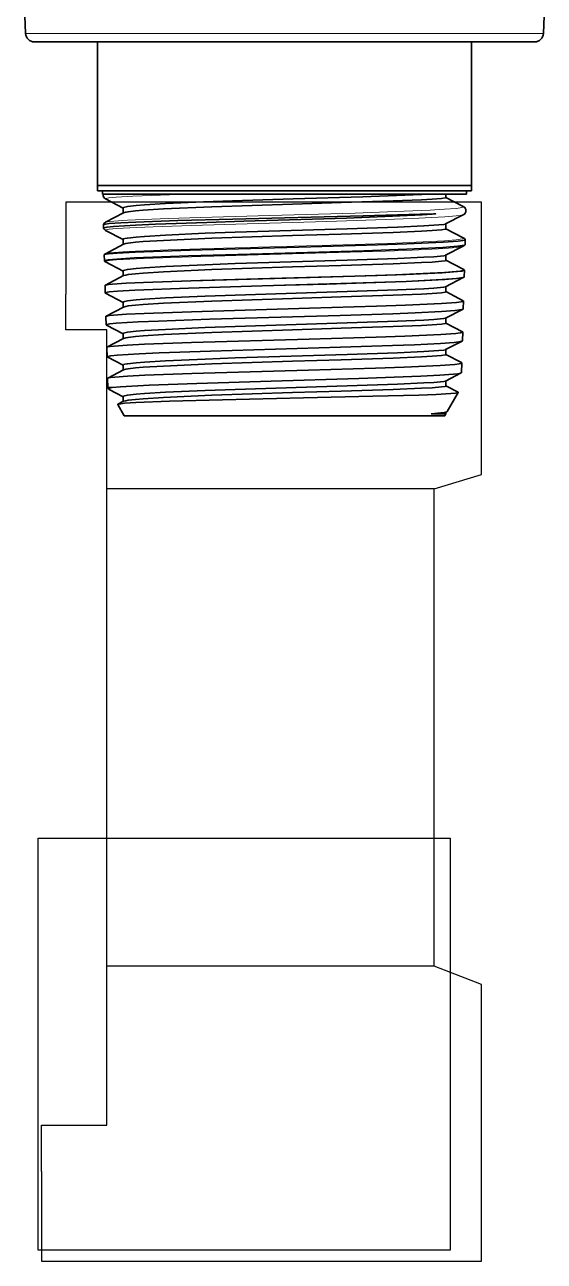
# Model space of a CAD drawing. Header units: millimetres. Extents: x -92220 to 11040, y -5929 to 27498.
# Drawn here: x -87997.3 to -87967.3, y 24466.6 to 24538 of the extents above; entities that cross this region are included whole.
import ezdxf

# ---------------------------------------------------------------- set-up
doc = ezdxf.new("R2010")
doc.units = ezdxf.units.MM
doc.layers.add('100 noprint', color=1, linetype='Continuous', plot=False)

msp = doc.modelspace()

# ---------------------------------------------------------------- linework, layer by layer
at = {"layer": '100 noprint', "lineweight": 35}
for p, q in [((-87997.245, 24537.524), (-87997.299, 24538.55)), ((-87967.353, 24537.524), (-87967.299, 24538.55)), ((-87996.746, 24537.05), (-87969.62, 24537.05)), ((-87994.572, 24537.05), (-87995.277, 24537.05)), ((-87993.099, 24537.05), (-87993.099, 24528.75)), ((-87971.499, 24537.05), (-87971.499, 24528.75)), ((-87970.014, 24537.05), (-87969.294, 24537.05)), ((-87969.62, 24537.05), (-87967.852, 24537.05)), ((-87969.201, 24537.05), (-87969.294, 24537.05)), ((-87969.118, 24537.05), (-87969.201, 24537.05)), ((-87969.089, 24537.05), (-87969.118, 24537.05)), ((-87993.099, 24528.75), (-87972.821, 24528.75)), ((-87993.09, 24528.45), (-87993.099, 24528.75)), ((-87972.821, 24528.75), (-87971.499, 24528.75)), ((-87971.508, 24528.45), (-87971.499, 24528.75)), ((-87993.09, 24528.45), (-87972.829, 24528.45)), ((-87992.807, 24528.259), (-87992.813, 24528.45)), ((-87973.077, 24528.259), (-87992.807, 24528.259)), ((-87992.772, 24528.259), (-87992.776, 24528.213)), ((-87992.63, 24527.979), (-87991.615, 24527.444)), ((-87971.79, 24528.259), (-87973.077, 24528.259)), ((-87972.983, 24528.062), (-87972.983, 24528.259)), ((-87971.973, 24527.545), (-87972.983, 24528.068)), ((-87972.829, 24528.45), (-87971.508, 24528.45)), ((-87971.79, 24528.259), (-87971.785, 24528.45)), ((-87992.63, 24526.633), (-87991.592, 24527.179)), ((-87991.615, 24527.167), (-87991.615, 24527.456)), ((-87992.758, 24526.493), (-87992.758, 24526.491)), ((-87992.753, 24526.294), (-87992.758, 24526.491)), ((-87971.973, 24527.067), (-87972.994, 24526.538)), ((-87972.983, 24526.248), (-87972.983, 24526.55)), ((-87992.753, 24526.294), (-87992.752, 24526.291)), ((-87992.63, 24526.165), (-87991.615, 24525.63)), ((-87971.973, 24525.731), (-87972.983, 24526.254)), ((-87992.63, 24524.819), (-87991.592, 24525.365)), ((-87991.615, 24525.353), (-87991.615, 24525.642)), ((-87971.973, 24525.253), (-87972.994, 24524.724)), ((-87971.871, 24525.343), (-87971.874, 24525.336)), ((-87971.871, 24525.343), (-87971.863, 24525.629)), ((-87971.864, 24525.635), (-87971.863, 24525.629)), ((-87992.708, 24524.76), (-87992.71, 24524.753)), ((-87992.701, 24524.406), (-87992.71, 24524.753)), ((-87992.701, 24524.407), (-87992.697, 24524.399)), ((-87992.63, 24524.351), (-87991.615, 24523.816)), ((-87972.983, 24524.434), (-87972.983, 24524.736)), ((-87971.973, 24523.917), (-87972.983, 24524.44)), ((-87991.615, 24523.539), (-87991.615, 24523.828)), ((-87971.922, 24523.477), (-87971.912, 24523.87)), ((-87992.65, 24522.554), (-87992.661, 24522.981)), ((-87992.63, 24523.005), (-87992.653, 24522.991)), ((-87992.63, 24523.005), (-87991.592, 24523.551)), ((-87971.973, 24523.439), (-87972.994, 24522.91)), ((-87972.983, 24522.62), (-87972.983, 24522.922)), ((-87971.931, 24523.465), (-87971.973, 24523.439)), ((-87992.638, 24522.541), (-87992.63, 24522.537)), ((-87992.63, 24522.537), (-87991.615, 24522.002)), ((-87971.977, 24522.105), (-87972.983, 24522.626)), ((-87992.599, 24521.207), (-87991.592, 24521.737)), ((-87991.615, 24521.725), (-87991.615, 24522.014)), ((-87971.991, 24521.616), (-87972.994, 24521.096)), ((-87971.973, 24521.633), (-87971.961, 24522.088)), ((-87992.599, 24520.713), (-87992.612, 24521.193)), ((-87972.983, 24520.806), (-87972.983, 24521.108)), ((-87972.027, 24520.316), (-87972.983, 24520.812)), ((-87992.585, 24520.699), (-87991.615, 24520.188)), ((-87991.615, 24519.911), (-87991.615, 24520.2)), ((-87972.024, 24519.793), (-87972.01, 24520.299)), ((-87992.548, 24518.873), (-87992.563, 24519.405)), ((-87992.55, 24519.419), (-87991.592, 24519.923)), ((-87972.041, 24519.776), (-87972.994, 24519.282)), ((-87972.983, 24518.992), (-87972.983, 24519.294)), ((-87992.534, 24518.858), (-87991.615, 24518.374)), ((-87972.076, 24518.528), (-87972.983, 24518.998)), ((-87992.5, 24517.631), (-87991.592, 24518.109)), ((-87991.615, 24518.097), (-87991.615, 24518.386)), ((-87972.092, 24517.935), (-87972.994, 24517.468)), ((-87972.075, 24517.952), (-87972.06, 24518.511)), ((-87992.499, 24517.096), (-87992.513, 24517.617)), ((-87972.983, 24517.178), (-87972.983, 24517.48)), ((-87972.275, 24516.817), (-87972.983, 24517.184)), ((-87992.499, 24517.096), (-87992.244, 24517.096)), ((-87992.447, 24517.006), (-87992.499, 24517.096)), ((-87992.42, 24516.984), (-87991.615, 24516.56)), ((-87991.615, 24516.283), (-87991.615, 24516.572)), ((-87972.899, 24515.709), (-87972.267, 24516.805)), ((-87991.549, 24515.45), (-87991.928, 24516.108)), ((-87991.918, 24516.123), (-87991.592, 24516.295)), ((-87991.549, 24515.45), (-87974.181, 24515.45)), ((-87974.181, 24515.45), (-87973.049, 24515.45)), ((-87973.829, 24515.564), (-87972.983, 24515.564)), ((-87973.049, 24515.45), (-87972.983, 24515.564)), ((-87972.92, 24515.693), (-87972.994, 24515.654)), ((-87972.983, 24515.564), (-87972.983, 24515.666))]:
    msp.add_line(p, q, dxfattribs=at)
at = {"layer": '100 noprint', "lineweight": 13}
for p, q in [((-87997.245, 24537.524), (-87969.182, 24537.524)), ((-87969.182, 24537.524), (-87967.353, 24537.524))]:
    msp.add_line(p, q, dxfattribs=at)
at = {"layer": '100 noprint'}
for p, q in [((-87970.924, 24527.802), (-87994.928, 24527.802)), ((-87994.928, 24527.802), (-87994.928, 24522.476)), ((-87970.924, 24512.071), (-87970.924, 24527.802)), ((-87994.928, 24520.432), (-87994.928, 24522.476)), ((-87992.567, 24520.432), (-87994.928, 24520.432)), ((-87992.567, 24474.504), (-87992.567, 24520.432)), ((-87973.654, 24511.233), (-87970.924, 24512.071)), ((-87973.654, 24511.233), (-87992.567, 24511.233)), ((-87973.654, 24483.683), (-87973.654, 24511.233)), ((-87973.654, 24483.683), (-87992.567, 24483.683)), ((-87970.924, 24482.635), (-87973.654, 24483.683)), ((-87970.924, 24466.646), (-87970.924, 24482.635)), ((-87996.325, 24471.833), (-87996.325, 24474.504)), ((-87996.325, 24474.504), (-87992.567, 24474.504)), ((-87996.325, 24471.833), (-87996.325, 24466.646)), ((-87996.325, 24466.646), (-87970.924, 24466.646))]:
    msp.add_line(p, q, dxfattribs=at)
at = {"layer": '100 noprint', "lineweight": 13, "flags": 128}
for points in [[(-87992.642, 24527.992), (-87992.641, 24527.995), (-87992.639, 24527.998), (-87992.633, 24528.002), (-87992.618, 24528.009), (-87992.439, 24528.044), (-87992.012, 24528.084), (-87991.057, 24528.14), (-87988.404, 24528.243), (-87987.9, 24528.259)], [(-87992.63, 24526.633), (-87992.589, 24526.647), (-87992.424, 24526.674), (-87992.155, 24526.701), (-87991.356, 24526.753), (-87989.02, 24526.85), (-87987.157, 24526.91), (-87983.137, 24527.024), (-87978.209, 24527.167), (-87975.893, 24527.246), (-87973.879, 24527.333), (-87973.065, 24527.38), (-87972.381, 24527.436), (-87972.151, 24527.465), (-87972.007, 24527.495), (-87971.969, 24527.51), (-87971.96, 24527.518), (-87971.957, 24527.521), (-87971.956, 24527.527)], [(-87992.642, 24526.178), (-87992.641, 24526.181), (-87992.639, 24526.184), (-87992.633, 24526.189), (-87992.617, 24526.196), (-87992.432, 24526.231), (-87991.99, 24526.272), (-87990.85, 24526.336), (-87989.886, 24526.376), (-87987.668, 24526.452), (-87983.817, 24526.564), (-87979.847, 24526.676), (-87976.472, 24526.784), (-87974.933, 24526.843), (-87973.038, 24526.941), (-87972.38, 24526.995), (-87972.156, 24527.023), (-87972.013, 24527.052), (-87971.973, 24527.067)], [(-87992.63, 24524.819), (-87992.589, 24524.833), (-87992.424, 24524.86), (-87992.155, 24524.887), (-87991.356, 24524.939), (-87989.02, 24525.036), (-87987.157, 24525.096), (-87983.137, 24525.21), (-87978.209, 24525.353), (-87975.893, 24525.432), (-87973.879, 24525.519), (-87973.065, 24525.566), (-87972.381, 24525.622), (-87972.151, 24525.651), (-87972.007, 24525.681), (-87971.969, 24525.696), (-87971.96, 24525.704), (-87971.957, 24525.707), (-87971.956, 24525.713)], [(-87992.642, 24524.364), (-87992.641, 24524.367), (-87992.639, 24524.37), (-87992.633, 24524.375), (-87992.617, 24524.382), (-87992.432, 24524.417), (-87991.99, 24524.458), (-87990.85, 24524.522), (-87989.886, 24524.562), (-87987.668, 24524.638), (-87983.817, 24524.75), (-87979.847, 24524.862), (-87976.472, 24524.97), (-87974.933, 24525.029), (-87973.038, 24525.127), (-87972.38, 24525.181), (-87972.156, 24525.209), (-87972.013, 24525.238), (-87971.973, 24525.253)], [(-87992.63, 24523.005), (-87992.589, 24523.019), (-87992.424, 24523.046), (-87992.155, 24523.073), (-87991.356, 24523.125), (-87989.02, 24523.222), (-87987.157, 24523.282), (-87983.137, 24523.396), (-87978.209, 24523.539), (-87975.893, 24523.618), (-87973.879, 24523.705), (-87973.065, 24523.752), (-87972.381, 24523.808), (-87972.151, 24523.837), (-87972.007, 24523.867), (-87971.969, 24523.882), (-87971.96, 24523.89), (-87971.957, 24523.893), (-87971.956, 24523.899)], [(-87992.642, 24522.55), (-87992.641, 24522.553), (-87992.639, 24522.556), (-87992.633, 24522.561), (-87992.617, 24522.568), (-87992.432, 24522.603), (-87991.99, 24522.644), (-87990.85, 24522.708), (-87989.886, 24522.748), (-87987.668, 24522.824), (-87983.817, 24522.936), (-87979.847, 24523.048), (-87976.472, 24523.156), (-87974.933, 24523.215), (-87973.038, 24523.313), (-87972.38, 24523.367), (-87972.156, 24523.395), (-87972.013, 24523.424), (-87971.973, 24523.439)]]:
    msp.add_lwpolyline(points, dxfattribs=at)
at = {"layer": '100 noprint', "lineweight": 35, "flags": 128}
for points in [[(-87991.615, 24527.457), (-87991.613, 24527.462), (-87991.604, 24527.473), (-87991.586, 24527.483), (-87991.526, 24527.504), (-87991.373, 24527.535), (-87990.857, 24527.595), (-87990.383, 24527.634), (-87989.174, 24527.707), (-87986.969, 24527.805), (-87985.31, 24527.865), (-87981.803, 24527.978), (-87977.785, 24528.103), (-87975.347, 24528.189), (-87973.886, 24528.259)], [(-87991.592, 24527.179), (-87991.467, 24527.216), (-87991.326, 24527.241), (-87990.912, 24527.289), (-87990.454, 24527.328), (-87989.277, 24527.402), (-87986.498, 24527.525), (-87981.838, 24527.68), (-87979.029, 24527.766), (-87976.016, 24527.864), (-87974.396, 24527.931), (-87973.777, 24527.965), (-87973.237, 24528.007), (-87973.013, 24528.043), (-87972.994, 24528.05), (-87972.987, 24528.055), (-87972.985, 24528.058), (-87972.983, 24528.061)], [(-87992.753, 24526.294), (-87992.753, 24526.296), (-87992.751, 24526.301), (-87992.746, 24526.305), (-87992.73, 24526.314), (-87992.541, 24526.352), (-87992.168, 24526.391), (-87990.896, 24526.47), (-87989.739, 24526.521), (-87986.79, 24526.627), (-87984.655, 24526.694), (-87978.722, 24526.879), (-87976.071, 24526.978), (-87974.346, 24527.06), (-87973.777, 24527.097), (-87973.631, 24527.11), (-87973.583, 24527.117), (-87973.58, 24527.116), (-87973.58, 24527.115), (-87973.579, 24527.116), (-87973.578, 24527.117), (-87973.577, 24527.123), (-87973.577, 24527.125), (-87973.578, 24527.126), (-87973.58, 24527.124), (-87973.583, 24527.122), (-87973.584, 24527.121), (-87973.586, 24527.121), (-87973.587, 24527.121), (-87973.591, 24527.121), (-87973.7, 24527.122), (-87974.463, 24527.1), (-87977.758, 24527.004), (-87985.276, 24526.814), (-87988.465, 24526.728), (-87990.874, 24526.644), (-87991.744, 24526.603), (-87992.432, 24526.554), (-87992.635, 24526.53), (-87992.741, 24526.506), (-87992.755, 24526.497), (-87992.758, 24526.493)], [(-87991.615, 24525.643), (-87991.613, 24525.648), (-87991.604, 24525.659), (-87991.586, 24525.669), (-87991.526, 24525.69), (-87991.373, 24525.721), (-87990.857, 24525.781), (-87990.383, 24525.82), (-87989.174, 24525.893), (-87986.875, 24525.994), (-87985.142, 24526.057), (-87978.682, 24526.26), (-87975.776, 24526.358), (-87974.251, 24526.425), (-87973.678, 24526.458), (-87973.107, 24526.512), (-87973.018, 24526.529), (-87972.994, 24526.538)], [(-87991.592, 24525.365), (-87991.467, 24525.402), (-87991.326, 24525.427), (-87990.912, 24525.475), (-87990.454, 24525.514), (-87989.277, 24525.588), (-87986.498, 24525.711), (-87981.838, 24525.866), (-87979.029, 24525.952), (-87976.016, 24526.05), (-87974.396, 24526.117), (-87973.777, 24526.151), (-87973.237, 24526.193), (-87973.013, 24526.229), (-87972.994, 24526.236), (-87972.987, 24526.241), (-87972.985, 24526.244), (-87972.983, 24526.247)], [(-87973.144, 24525.482), (-87975.242, 24525.386), (-87976.903, 24525.328), (-87980.785, 24525.215), (-87987.749, 24525.023), (-87990.926, 24524.91), (-87991.963, 24524.853), (-87992.455, 24524.812), (-87992.605, 24524.791), (-87992.69, 24524.77), (-87992.704, 24524.763), (-87992.708, 24524.76)], [(-87973.151, 24525.184), (-87975.244, 24525.081), (-87977.724, 24524.992), (-87983.57, 24524.818), (-87987.841, 24524.69), (-87990.96, 24524.57), (-87991.975, 24524.511), (-87992.475, 24524.464), (-87992.676, 24524.426), (-87992.692, 24524.418), (-87992.698, 24524.413), (-87992.7, 24524.41), (-87992.701, 24524.407)], [(-87971.874, 24525.336), (-87971.879, 24525.33), (-87971.901, 24525.319), (-87972.044, 24525.285), (-87972.302, 24525.251), (-87973.151, 24525.184)], [(-87971.863, 24525.629), (-87971.865, 24525.624), (-87971.868, 24525.62), (-87971.88, 24525.613), (-87971.909, 24525.602), (-87972.009, 24525.58), (-87972.266, 24525.547), (-87973.144, 24525.482)], [(-87991.615, 24523.829), (-87991.613, 24523.834), (-87991.604, 24523.845), (-87991.586, 24523.855), (-87991.526, 24523.876), (-87991.373, 24523.907), (-87990.857, 24523.967), (-87990.383, 24524.006), (-87989.174, 24524.079), (-87986.875, 24524.18), (-87985.142, 24524.243), (-87978.682, 24524.446), (-87975.776, 24524.544), (-87974.251, 24524.611), (-87973.678, 24524.644), (-87973.107, 24524.698), (-87973.018, 24524.715), (-87972.994, 24524.724)], [(-87991.592, 24523.551), (-87991.467, 24523.588), (-87991.326, 24523.613), (-87990.912, 24523.661), (-87990.454, 24523.7), (-87989.277, 24523.774), (-87986.498, 24523.897), (-87981.838, 24524.052), (-87979.029, 24524.138), (-87976.016, 24524.236), (-87974.396, 24524.303), (-87973.777, 24524.337), (-87973.237, 24524.379), (-87973.013, 24524.415), (-87972.994, 24524.422), (-87972.987, 24524.427), (-87972.985, 24524.43), (-87972.983, 24524.433)], [(-87973.187, 24523.72), (-87975.281, 24523.622), (-87976.94, 24523.563), (-87980.817, 24523.448), (-87987.703, 24523.254), (-87990.441, 24523.158), (-87991.446, 24523.111), (-87992.23, 24523.058), (-87992.476, 24523.031), (-87992.62, 24523.005), (-87992.653, 24522.991)], [(-87971.912, 24523.869), (-87971.914, 24523.864), (-87971.917, 24523.86), (-87971.928, 24523.853), (-87971.957, 24523.842), (-87972.058, 24523.819), (-87972.313, 24523.786), (-87973.187, 24523.72)], [(-87973.196, 24523.321), (-87975.283, 24523.22), (-87977.759, 24523.132), (-87983.597, 24522.96), (-87987.841, 24522.833), (-87990.938, 24522.715), (-87991.942, 24522.656), (-87992.43, 24522.611), (-87992.625, 24522.573), (-87992.641, 24522.565), (-87992.647, 24522.56), (-87992.649, 24522.558), (-87992.65, 24522.554)], [(-87991.615, 24522.015), (-87991.613, 24522.02), (-87991.604, 24522.031), (-87991.586, 24522.041), (-87991.526, 24522.062), (-87991.373, 24522.093), (-87990.857, 24522.153), (-87990.383, 24522.192), (-87989.174, 24522.265), (-87986.875, 24522.366), (-87985.142, 24522.429), (-87978.682, 24522.632), (-87975.776, 24522.73), (-87974.251, 24522.797), (-87973.678, 24522.83), (-87973.107, 24522.884), (-87973.018, 24522.901), (-87972.994, 24522.91)], [(-87971.931, 24523.465), (-87971.966, 24523.449), (-87972.118, 24523.417), (-87972.375, 24523.385), (-87973.196, 24523.321)], [(-87991.592, 24521.737), (-87991.467, 24521.774), (-87991.326, 24521.799), (-87990.912, 24521.847), (-87990.454, 24521.886), (-87989.277, 24521.96), (-87986.498, 24522.083), (-87981.838, 24522.238), (-87979.03, 24522.324), (-87976.016, 24522.422), (-87974.396, 24522.489), (-87973.777, 24522.523), (-87973.237, 24522.565), (-87973.013, 24522.601), (-87972.994, 24522.608), (-87972.987, 24522.613), (-87972.985, 24522.616), (-87972.983, 24522.619)], [(-87973.23, 24521.937), (-87975.32, 24521.839), (-87976.977, 24521.78), (-87980.849, 24521.664), (-87987.674, 24521.47), (-87990.411, 24521.373), (-87991.413, 24521.324), (-87992.174, 24521.272), (-87992.416, 24521.246), (-87992.562, 24521.22), (-87992.599, 24521.207)], [(-87992.599, 24520.713), (-87992.599, 24520.716), (-87992.596, 24520.72), (-87992.592, 24520.724), (-87992.575, 24520.732), (-87992.387, 24520.77), (-87992.013, 24520.807), (-87990.739, 24520.883), (-87989.583, 24520.932), (-87986.63, 24521.031), (-87979.094, 24521.25), (-87976.046, 24521.35), (-87974.762, 24521.401), (-87973.241, 24521.479)], [(-87971.991, 24521.616), (-87972.033, 24521.6), (-87972.191, 24521.57), (-87972.447, 24521.539), (-87973.241, 24521.479)], [(-87973.23, 24521.937), (-87972.36, 24522.004), (-87972.106, 24522.037), (-87972.006, 24522.059), (-87971.978, 24522.071), (-87971.966, 24522.078), (-87971.963, 24522.082), (-87971.961, 24522.087)], [(-87991.615, 24520.201), (-87991.613, 24520.206), (-87991.604, 24520.217), (-87991.586, 24520.227), (-87991.526, 24520.248), (-87991.373, 24520.279), (-87990.857, 24520.339), (-87990.383, 24520.378), (-87989.174, 24520.451), (-87986.875, 24520.552), (-87985.142, 24520.615), (-87978.682, 24520.818), (-87975.776, 24520.916), (-87974.251, 24520.983), (-87973.678, 24521.016), (-87973.107, 24521.07), (-87973.018, 24521.087), (-87972.994, 24521.096)], [(-87991.592, 24519.923), (-87991.467, 24519.96), (-87991.326, 24519.985), (-87990.912, 24520.033), (-87990.454, 24520.072), (-87989.277, 24520.146), (-87986.498, 24520.269), (-87981.838, 24520.424), (-87979.029, 24520.51), (-87976.016, 24520.608), (-87974.396, 24520.675), (-87973.777, 24520.709), (-87973.237, 24520.751), (-87973.013, 24520.787), (-87972.994, 24520.794), (-87972.987, 24520.799), (-87972.985, 24520.802), (-87972.983, 24520.805)], [(-87973.273, 24520.15), (-87975.359, 24520.053), (-87977.014, 24519.994), (-87980.881, 24519.878), (-87987.665, 24519.685), (-87990.392, 24519.586), (-87991.387, 24519.537), (-87992.131, 24519.484), (-87992.369, 24519.458), (-87992.513, 24519.432), (-87992.55, 24519.419)], [(-87973.273, 24520.15), (-87972.408, 24520.216), (-87972.155, 24520.249), (-87972.056, 24520.271), (-87972.027, 24520.283), (-87972.016, 24520.29), (-87972.012, 24520.294), (-87972.01, 24520.299)], [(-87992.548, 24518.873), (-87992.548, 24518.875), (-87992.545, 24518.879), (-87992.541, 24518.884), (-87992.524, 24518.892), (-87992.336, 24518.93), (-87991.961, 24518.968), (-87990.688, 24519.045), (-87989.531, 24519.094), (-87986.578, 24519.195), (-87979.061, 24519.414), (-87976.054, 24519.513), (-87974.788, 24519.564), (-87973.286, 24519.64)], [(-87972.041, 24519.776), (-87972.083, 24519.76), (-87972.24, 24519.73), (-87972.495, 24519.7), (-87973.286, 24519.64)], [(-87991.615, 24518.387), (-87991.613, 24518.392), (-87991.604, 24518.403), (-87991.586, 24518.413), (-87991.526, 24518.434), (-87991.373, 24518.465), (-87990.857, 24518.525), (-87990.383, 24518.564), (-87989.174, 24518.637), (-87986.875, 24518.738), (-87985.142, 24518.801), (-87978.682, 24519.004), (-87975.776, 24519.102), (-87974.251, 24519.169), (-87973.678, 24519.202), (-87973.107, 24519.256), (-87973.018, 24519.273), (-87972.994, 24519.282)], [(-87991.592, 24518.109), (-87991.467, 24518.146), (-87991.326, 24518.171), (-87990.912, 24518.219), (-87990.454, 24518.258), (-87989.277, 24518.332), (-87986.498, 24518.455), (-87981.838, 24518.61), (-87979.03, 24518.696), (-87976.016, 24518.794), (-87974.396, 24518.861), (-87973.777, 24518.895), (-87973.237, 24518.937), (-87973.013, 24518.973), (-87972.994, 24518.98), (-87972.987, 24518.985), (-87972.985, 24518.988), (-87972.983, 24518.991)], [(-87973.317, 24518.364), (-87975.398, 24518.267), (-87977.051, 24518.209), (-87980.913, 24518.093), (-87987.657, 24517.899), (-87990.371, 24517.799), (-87991.359, 24517.749), (-87992.088, 24517.697), (-87992.321, 24517.671), (-87992.463, 24517.644), (-87992.5, 24517.631)], [(-87972.092, 24517.935), (-87972.133, 24517.92), (-87972.29, 24517.891), (-87972.543, 24517.861), (-87973.33, 24517.801)], [(-87973.317, 24518.364), (-87972.456, 24518.429), (-87972.204, 24518.462), (-87972.105, 24518.484), (-87972.076, 24518.494), (-87972.065, 24518.502), (-87972.062, 24518.505), (-87972.06, 24518.511)], [(-87992.244, 24517.096), (-87991.767, 24517.141), (-87990.118, 24517.231), (-87987.359, 24517.332), (-87983.076, 24517.46), (-87978.013, 24517.61), (-87974.429, 24517.743), (-87973.33, 24517.801)], [(-87991.615, 24516.573), (-87991.613, 24516.578), (-87991.604, 24516.589), (-87991.586, 24516.599), (-87991.526, 24516.62), (-87991.373, 24516.651), (-87990.857, 24516.711), (-87990.383, 24516.75), (-87989.174, 24516.823), (-87986.875, 24516.924), (-87985.142, 24516.987), (-87978.682, 24517.19), (-87975.776, 24517.288), (-87974.251, 24517.355), (-87973.678, 24517.388), (-87973.107, 24517.442), (-87973.018, 24517.459), (-87972.994, 24517.468)], [(-87991.592, 24516.295), (-87991.467, 24516.332), (-87991.326, 24516.357), (-87990.912, 24516.405), (-87990.454, 24516.444), (-87989.277, 24516.518), (-87986.498, 24516.641), (-87981.838, 24516.796), (-87979.029, 24516.882), (-87976.016, 24516.98), (-87974.396, 24517.047), (-87973.777, 24517.081), (-87973.237, 24517.123), (-87973.013, 24517.159), (-87972.994, 24517.166), (-87972.987, 24517.171), (-87972.985, 24517.174), (-87972.983, 24517.177)], [(-87992.447, 24517.007), (-87992.45, 24517.017), (-87992.448, 24517.023), (-87992.436, 24517.037), (-87992.397, 24517.057), (-87992.244, 24517.096)], [(-87991.918, 24516.123), (-87991.886, 24516.135), (-87991.757, 24516.158), (-87991.544, 24516.181), (-87990.874, 24516.226), (-87988.948, 24516.304), (-87985.877, 24516.389), (-87981.201, 24516.495), (-87977.197, 24516.585), (-87974.543, 24516.66), (-87973.55, 24516.697)], [(-87972.267, 24516.805), (-87972.271, 24516.801), (-87972.29, 24516.793), (-87972.428, 24516.768), (-87972.687, 24516.745), (-87973.55, 24516.697)], [(-87972.92, 24515.693), (-87973.079, 24515.65), (-87973.266, 24515.621), (-87973.829, 24515.564)], [(-87973.829, 24515.564), (-87973.301, 24515.604), (-87973.022, 24515.644), (-87972.994, 24515.654)]]:
    msp.add_lwpolyline(points, dxfattribs=at)
at = {"layer": '100 noprint', "flags": 128}
msp.add_lwpolyline([(-87972.725, 24491.082), (-87972.725, 24467.289), (-87996.518, 24467.289), (-87996.518, 24491.082)], close=True, dxfattribs=at)
at = {"layer": '100 noprint', "lineweight": 35}
for centre, radius, start, end in [((-87996.746, 24537.55), 0.5, 183, 270.00001), ((-87967.852, 24537.55), 0.5, 269.99999, 357), ((-87992.513, 24528.215), 0.264, 180.50518, 243.63554), ((-87972.09, 24527.302), 0.268, 0.72494, 64.3863), ((-87972.09, 24527.309), 0.268, 295.61357, 359.2751), ((-87992.508, 24526.392), 0.27, 116.80874, 157.93487), ((-87992.507, 24526.407), 0.271, 205.32769, 243.11661), ((-87972.101, 24525.477), 0.284, 33.91535, 63.42239), ((-87972.103, 24525.51), 0.287, 296.68576, 322.82141), ((-87992.498, 24524.565), 0.286, 117.46767, 137.16794), ((-87992.496, 24524.607), 0.289, 226.05577, 242.50359), ((-87972.113, 24523.644), 0.307, 50.3951, 62.85054), ((-87971.926, 24523.868), 0.014, 4.22462, 57.11965), ((-87992.648, 24522.978), 0.014, 112.94329, 171.15751), ((-87971.94, 24523.48), 0.0176, 298.86773, 351.00023), ((-87992.632, 24522.559), 0.0181, 194.53651, 251.00896), ((-87971.998, 24521.641), 0.0263, 286.094, 343.10934), ((-87971.984, 24522.081), 0.0241, 14.56829, 74.75009), ((-87992.594, 24521.189), 0.0185, 105.67569, 166.04762), ((-87992.579, 24520.719), 0.0205, 196.32784, 253.47918), ((-87972.033, 24520.293), 0.0236, 14.44696, 74.78902), ((-87992.544, 24519.4), 0.019, 105.64465, 166.15809), ((-87972.049, 24519.801), 0.0257, 286.0527, 343.2239), ((-87992.528, 24518.879), 0.0211, 196.22191, 253.5086), ((-87972.099, 24517.96), 0.0252, 286.01033, 343.34148), ((-87972.082, 24518.505), 0.0231, 14.32635, 74.83254), ((-87992.494, 24517.612), 0.0196, 105.61462, 166.26611), ((-87992.393, 24517.046), 0.0672, 216.75406, 246.69554), ((-87972.276, 24516.807), 0.00988, 348.74331, 83.49105), ((-87991.916, 24516.11), 0.0126, 97.24757, 192.36879), ((-87972.94, 24515.74), 0.0514, 292.85696, 323.2861)]:
    msp.add_arc(centre, radius, start, end, dxfattribs=at)
at = {"layer": '100 noprint', "lineweight": 13}
for centre, radius, start, end in [((-87992.625, 24527.996), 0.0176, 193.13474, 254.61776), ((-87971.981, 24527.519), 0.027, 17.43954, 73.70562), ((-87992.625, 24526.182), 0.0176, 193.13474, 254.61776), ((-87971.981, 24525.705), 0.027, 17.44042, 73.70667), ((-87992.625, 24524.368), 0.0176, 193.13474, 254.61776), ((-87971.981, 24523.891), 0.027, 17.44042, 73.70667), ((-87992.625, 24522.554), 0.0176, 193.13475, 254.61778)]:
    msp.add_arc(centre, radius, start, end, dxfattribs=at)

doc.saveas('drawing.dxf')
